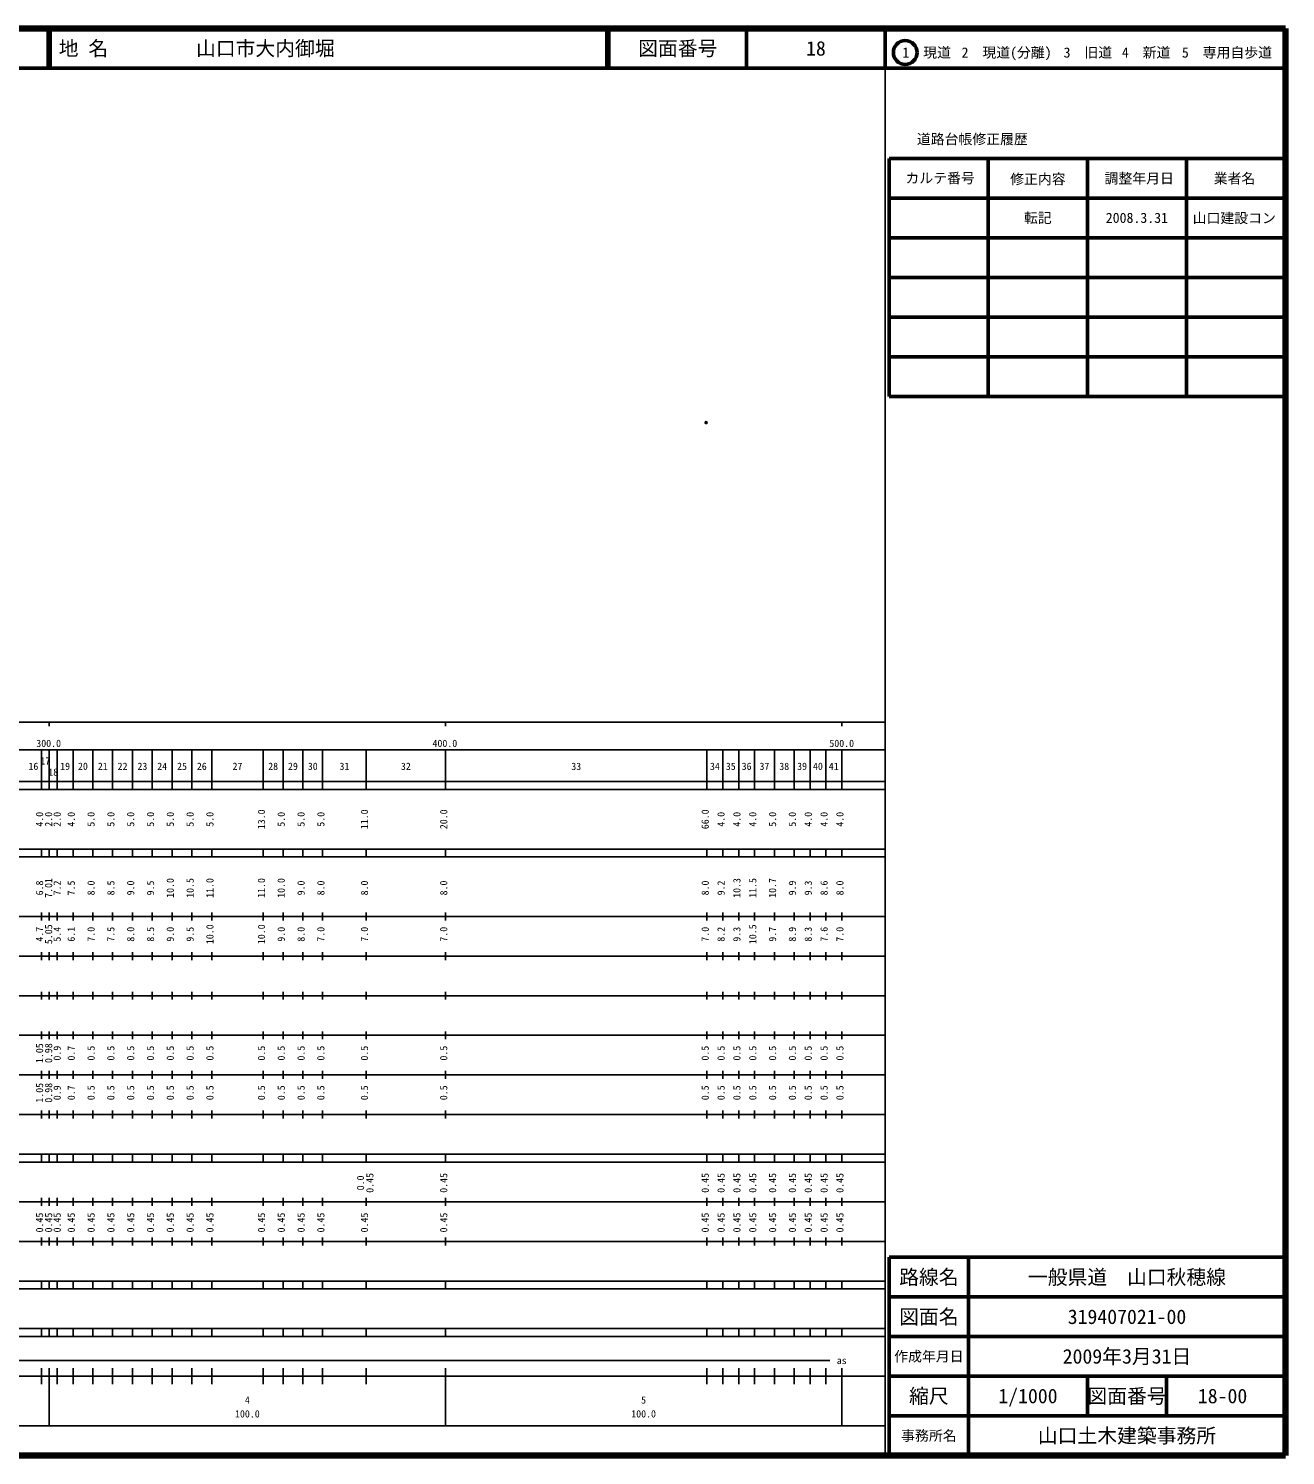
# Model space of a CAD drawing. Units: millimetres on the paper. Extents: x 40 to 680, y 20 to 380.
# Drawn here: x 362.8 to 680, y 20 to 380 of the extents above; entities that cross this region are included whole.
import ezdxf
from ezdxf.enums import TextEntityAlignment as Align

# ---------------------------------------------------------------- set-up
doc = ezdxf.new("R2010")
doc.units = ezdxf.units.MM
doc.header["$PDMODE"] = 32
doc.header["$PDSIZE"] = 0.5
doc.layers.add('M-OTRS', color=6, linetype='Continuous')
doc.layers.add('M-TTL-TXT', color=7, linetype='Continuous')
for name, color, linetype, lineweight in [('M-TTL', 2, 'Continuous', 140), ('M-TTL-BAND', 7, 'Continuous', 25), ('M-TTL-FRAM', 2, 'Continuous', 50), ('M-TTL-LINE', 7, 'Continuous', 50)]:
    doc.layers.add(name, color=color, linetype=linetype, lineweight=lineweight)
doc.styles.add('ＭＳ ゴシック', font='')
doc.styles.get('ＭＳ ゴシック').set_extended_font_data('MS Gothic')

msp = doc.modelspace()

# ---------------------------------------------------------------- linework, layer by layer
at = {"layer": 'M-OTRS'}
msp.add_point((533.778, 280.568), dxfattribs=at)
at = {"layer": 'M-TTL'}
for p, q in [((680, 380), (40, 380)), ((680, 20), (680, 380)), ((40, 20), (680, 20))]:
    msp.add_line(p, q, dxfattribs=at)
at = {"layer": 'M-TTL-BAND'}
for p, q in [((579, 20), (579, 370)), ((40, 205), (579, 205)), ((368, 205), (368, 204)), ((468, 205), (468, 204)), ((568, 205), (568, 204)), ((68, 198), (579, 198)), ((366, 188), (366, 198)), ((368, 188), (368, 198)), ((370, 188), (370, 198)), ((374, 188), (374, 198)), ((379, 188), (379, 198)), ((384, 188), (384, 198)), ((389, 188), (389, 198)), ((394, 188), (394, 198)), ((399, 188), (399, 198)), ((404, 188), (404, 198)), ((409, 188), (409, 198)), ((422, 188), (422, 198)), ((427, 188), (427, 198)), ((432, 188), (432, 198)), ((437, 188), (437, 198)), ((448, 188), (448, 198)), ((468, 188), (468, 198)), ((534, 188), (534, 198)), ((538, 188), (538, 198)), ((542, 188), (542, 198)), ((546, 188), (546, 198)), ((551, 188), (551, 198)), ((556, 188), (556, 198)), ((560, 188), (560, 198)), ((564, 188), (564, 198)), ((568, 188), (568, 198)), ((40, 190), (579, 190)), ((40, 188), (579, 188)), ((40, 173), (579, 173)), ((366, 171), (366, 173)), ((368, 171), (368, 173)), ((370, 171), (370, 173)), ((374, 171), (374, 173)), ((379, 171), (379, 173)), ((384, 171), (384, 173)), ((389, 171), (389, 173)), ((394, 171), (394, 173)), ((399, 171), (399, 173)), ((404, 171), (404, 173)), ((409, 171), (409, 173)), ((422, 171), (422, 173)), ((427, 171), (427, 173)), ((432, 171), (432, 173)), ((437, 171), (437, 173)), ((448, 171), (448, 173)), ((468, 171), (468, 173)), ((534, 171), (534, 173)), ((538, 171), (538, 173)), ((542, 171), (542, 173)), ((546, 171), (546, 173)), ((551, 171), (551, 173)), ((556, 171), (556, 173)), ((560, 171), (560, 173)), ((564, 171), (564, 173)), ((568, 171), (568, 173)), ((40, 171), (579, 171)), ((40, 156), (579, 156)), ((366, 155), (366, 157)), ((368, 155), (368, 157)), ((370, 155), (370, 157)), ((374, 155), (374, 157)), ((379, 155), (379, 157)), ((384, 155), (384, 157)), ((389, 155), (389, 157)), ((394, 155), (394, 157)), ((399, 155), (399, 157)), ((404, 155), (404, 157)), ((409, 155), (409, 157)), ((422, 155), (422, 157)), ((427, 155), (427, 157)), ((432, 155), (432, 157)), ((437, 155), (437, 157)), ((448, 155), (448, 157)), ((468, 155), (468, 157)), ((534, 155), (534, 157)), ((538, 155), (538, 157)), ((542, 155), (542, 157)), ((546, 155), (546, 157)), ((551, 155), (551, 157)), ((556, 155), (556, 157)), ((560, 155), (560, 157)), ((564, 155), (564, 157)), ((568, 155), (568, 157)), ((46, 146), (579, 146)), ((366, 145), (366, 147)), ((368, 145), (368, 147)), ((370, 145), (370, 147)), ((374, 145), (374, 147)), ((379, 145), (379, 147)), ((384, 145), (384, 147)), ((389, 145), (389, 147)), ((394, 145), (394, 147)), ((399, 145), (399, 147)), ((404, 145), (404, 147)), ((409, 145), (409, 147)), ((422, 145), (422, 147)), ((427, 145), (427, 147)), ((432, 145), (432, 147)), ((437, 145), (437, 147)), ((448, 145), (448, 147)), ((468, 145), (468, 147)), ((534, 145), (534, 147)), ((538, 145), (538, 147)), ((542, 145), (542, 147)), ((546, 145), (546, 147)), ((551, 145), (551, 147)), ((556, 145), (556, 147)), ((560, 145), (560, 147)), ((564, 145), (564, 147)), ((568, 145), (568, 147)), ((366, 135), (366, 137)), ((368, 135), (368, 137)), ((370, 135), (370, 137)), ((374, 135), (374, 137)), ((379, 135), (379, 137)), ((384, 135), (384, 137)), ((389, 135), (389, 137)), ((394, 135), (394, 137)), ((399, 135), (399, 137)), ((404, 135), (404, 137)), ((409, 135), (409, 137)), ((422, 135), (422, 137)), ((427, 135), (427, 137)), ((432, 135), (432, 137)), ((437, 135), (437, 137)), ((448, 135), (448, 137)), ((468, 135), (468, 137)), ((534, 135), (534, 137)), ((538, 135), (538, 137)), ((542, 135), (542, 137)), ((546, 135), (546, 137)), ((551, 135), (551, 137)), ((556, 135), (556, 137)), ((560, 135), (560, 137)), ((564, 135), (564, 137)), ((568, 135), (568, 137)), ((52, 136), (579, 136)), ((46, 126), (579, 126)), ((366, 125), (366, 127)), ((368, 125), (368, 127)), ((370, 125), (370, 127)), ((374, 125), (374, 127)), ((379, 125), (379, 127)), ((384, 125), (384, 127)), ((389, 125), (389, 127)), ((394, 125), (394, 127)), ((399, 125), (399, 127)), ((404, 125), (404, 127)), ((409, 125), (409, 127)), ((422, 125), (422, 127)), ((427, 125), (427, 127)), ((432, 125), (432, 127)), ((437, 125), (437, 127)), ((448, 125), (448, 127)), ((468, 125), (468, 127)), ((534, 125), (534, 127)), ((538, 125), (538, 127)), ((542, 125), (542, 127)), ((546, 125), (546, 127)), ((551, 125), (551, 127)), ((556, 125), (556, 127)), ((560, 125), (560, 127)), ((564, 125), (564, 127)), ((568, 125), (568, 127)), ((52, 116), (579, 116)), ((366, 115), (366, 117)), ((368, 115), (368, 117)), ((370, 115), (370, 117)), ((374, 115), (374, 117)), ((379, 115), (379, 117)), ((384, 115), (384, 117)), ((389, 115), (389, 117)), ((394, 115), (394, 117)), ((399, 115), (399, 117)), ((404, 115), (404, 117)), ((409, 115), (409, 117)), ((422, 115), (422, 117)), ((427, 115), (427, 117)), ((432, 115), (432, 117)), ((437, 115), (437, 117)), ((448, 115), (448, 117)), ((468, 115), (468, 117)), ((534, 115), (534, 117)), ((538, 115), (538, 117)), ((542, 115), (542, 117)), ((546, 115), (546, 117)), ((551, 115), (551, 117)), ((556, 115), (556, 117)), ((560, 115), (560, 117)), ((564, 115), (564, 117)), ((568, 115), (568, 117)), ((46, 106), (579, 106)), ((366, 105), (366, 107)), ((368, 105), (368, 107)), ((370, 105), (370, 107)), ((374, 105), (374, 107)), ((379, 105), (379, 107)), ((384, 105), (384, 107)), ((389, 105), (389, 107)), ((394, 105), (394, 107)), ((399, 105), (399, 107)), ((404, 105), (404, 107)), ((409, 105), (409, 107)), ((422, 105), (422, 107)), ((427, 105), (427, 107)), ((432, 105), (432, 107)), ((437, 105), (437, 107)), ((448, 105), (448, 107)), ((468, 105), (468, 107)), ((534, 105), (534, 107)), ((538, 105), (538, 107)), ((542, 105), (542, 107)), ((546, 105), (546, 107)), ((551, 105), (551, 107)), ((556, 105), (556, 107)), ((560, 105), (560, 107)), ((564, 105), (564, 107)), ((568, 105), (568, 107)), ((40, 96), (579, 96)), ((40, 94), (579, 94)), ((366, 94), (366, 96)), ((368, 94), (368, 96)), ((370, 94), (370, 96)), ((374, 94), (374, 96)), ((379, 94), (379, 96)), ((384, 94), (384, 96)), ((389, 94), (389, 96)), ((394, 94), (394, 96)), ((399, 94), (399, 96)), ((404, 94), (404, 96)), ((409, 94), (409, 96)), ((422, 94), (422, 96)), ((427, 94), (427, 96)), ((432, 94), (432, 96)), ((437, 94), (437, 96)), ((448, 94), (448, 96)), ((468, 94), (468, 96)), ((534, 94), (534, 96)), ((538, 94), (538, 96)), ((542, 94), (542, 96)), ((546, 94), (546, 96)), ((551, 94), (551, 96)), ((556, 94), (556, 96)), ((560, 94), (560, 96)), ((564, 94), (564, 96)), ((568, 94), (568, 96)), ((49, 84), (579, 84)), ((366, 83), (366, 85)), ((368, 83), (368, 85)), ((370, 83), (370, 85)), ((374, 83), (374, 85)), ((379, 83), (379, 85)), ((384, 83), (384, 85)), ((389, 83), (389, 85)), ((394, 83), (394, 85)), ((399, 83), (399, 85)), ((404, 83), (404, 85)), ((409, 83), (409, 85)), ((422, 83), (422, 85)), ((427, 83), (427, 85)), ((432, 83), (432, 85)), ((437, 83), (437, 85)), ((448, 83), (448, 85)), ((468, 83), (468, 85)), ((534, 83), (534, 85)), ((538, 83), (538, 85)), ((542, 83), (542, 85)), ((546, 83), (546, 85)), ((551, 83), (551, 85)), ((556, 83), (556, 85)), ((560, 83), (560, 85)), ((564, 83), (564, 85)), ((568, 83), (568, 85)), ((40, 74), (579, 74)), ((366, 73), (366, 75)), ((368, 73), (368, 75)), ((370, 73), (370, 75)), ((374, 73), (374, 75)), ((379, 73), (379, 75)), ((384, 73), (384, 75)), ((389, 73), (389, 75)), ((394, 73), (394, 75)), ((399, 73), (399, 75)), ((404, 73), (404, 75)), ((409, 73), (409, 75)), ((422, 73), (422, 75)), ((427, 73), (427, 75)), ((432, 73), (432, 75)), ((437, 73), (437, 75)), ((448, 73), (448, 75)), ((468, 73), (468, 75)), ((534, 73), (534, 75)), ((538, 73), (538, 75)), ((542, 73), (542, 75)), ((546, 73), (546, 75)), ((551, 73), (551, 75)), ((556, 73), (556, 75)), ((560, 73), (560, 75)), ((564, 73), (564, 75)), ((568, 73), (568, 75)), ((40, 64), (579, 64)), ((40, 62), (579, 62)), ((366, 62), (366, 64)), ((368, 62), (368, 64)), ((370, 62), (370, 64)), ((374, 62), (374, 64)), ((379, 62), (379, 64)), ((384, 62), (384, 64)), ((389, 62), (389, 64)), ((394, 62), (394, 64)), ((399, 62), (399, 64)), ((404, 62), (404, 64)), ((409, 62), (409, 64)), ((422, 62), (422, 64)), ((427, 62), (427, 64)), ((432, 62), (432, 64)), ((437, 62), (437, 64)), ((448, 62), (448, 64)), ((468, 62), (468, 64)), ((534, 62), (534, 64)), ((538, 62), (538, 64)), ((542, 62), (542, 64)), ((546, 62), (546, 64)), ((551, 62), (551, 64)), ((556, 62), (556, 64)), ((560, 62), (560, 64)), ((564, 62), (564, 64)), ((568, 62), (568, 64)), ((40, 52), (579, 52)), ((366, 50), (366, 52)), ((368, 50), (368, 52)), ((370, 50), (370, 52)), ((374, 50), (374, 52)), ((379, 50), (379, 52)), ((384, 50), (384, 52)), ((389, 50), (389, 52)), ((394, 50), (394, 52)), ((399, 50), (399, 52)), ((404, 50), (404, 52)), ((409, 50), (409, 52)), ((422, 50), (422, 52)), ((427, 50), (427, 52)), ((432, 50), (432, 52)), ((437, 50), (437, 52)), ((448, 50), (448, 52)), ((468, 50), (468, 52)), ((534, 50), (534, 52)), ((538, 50), (538, 52)), ((542, 50), (542, 52)), ((546, 50), (546, 52)), ((551, 50), (551, 52)), ((556, 50), (556, 52)), ((560, 50), (560, 52)), ((564, 50), (564, 52)), ((568, 50), (568, 52)), ((40, 50), (579, 50)), ((71, 44), (565, 44)), ((40, 40), (579, 40)), ((366, 38), (366, 42)), ((368, 27.5), (368, 42)), ((370, 38), (370, 42)), ((374, 38), (374, 42)), ((379, 38), (379, 42)), ((384, 38), (384, 42)), ((389, 38), (389, 42)), ((394, 38), (394, 42)), ((399, 38), (399, 42)), ((404, 38), (404, 42)), ((409, 38), (409, 42)), ((422, 38), (422, 42)), ((427, 38), (427, 42)), ((432, 38), (432, 42)), ((437, 38), (437, 42)), ((448, 38), (448, 42)), ((468, 27.5), (468, 42)), ((534, 38), (534, 42)), ((538, 38), (538, 42)), ((542, 38), (542, 42)), ((546, 38), (546, 42)), ((551, 38), (551, 42)), ((556, 38), (556, 42)), ((560, 38), (560, 42)), ((564, 38), (564, 42)), ((568, 27.5), (568, 42)), ((68, 27.5), (579, 27.5))]:
    msp.add_line(p, q, dxfattribs=at)
at = {"layer": 'M-TTL-FRAM'}
for p, q in [((580, 347.197), (580, 287.197)), ((580, 347.197), (680, 347.197)), ((580, 287.197), (680, 287.197)), ((680, 70), (580, 70)), ((580, 70), (580, 20))]:
    msp.add_line(p, q, dxfattribs=at)
at = {"layer": 'M-TTL-LINE'}
for p, q in [((367.75, 380), (367.75, 370)), ((368.25, 380), (368.25, 370)), ((508.747, 380), (508.747, 370)), ((509.247, 380), (509.247, 370)), ((543.997, 380), (543.997, 370)), ((579, 380), (579, 370)), ((40, 370), (680, 370)), ((605, 347.197), (605, 287.197)), ((630, 347.197), (630, 287.197)), ((655, 347.197), (655, 287.197)), ((580, 337.197), (680, 337.197)), ((580, 327.197), (680, 327.197)), ((580, 317.197), (680, 317.197)), ((580, 307.197), (680, 307.197)), ((580, 297.197), (680, 297.197)), ((600, 70), (600, 20)), ((680, 60), (580, 60)), ((680, 50), (580, 50)), ((680, 40), (580, 40)), ((630, 40), (630, 30)), ((650, 40), (650, 30)), ((680, 30), (580, 30))]:
    msp.add_line(p, q, dxfattribs=at)
msp.add_circle((584.031, 373.958), 3, dxfattribs=at)

# ---------------------------------------------------------------- texts
at = {"layer": 'M-TTL-BAND', "style": 'ＭＳ ゴシック'}
for s, p in [('300.0', (367.844, 198.195)), ('400.0', (467.844, 198.195)), ('500.0', (568, 198.195)), ('16', (364, 192.405)), ('17', (367, 193.772)), ('19', (372, 192.405)), ('20', (376.5, 192.405)), ('21', (381.5, 192.405)), ('22', (386.5, 192.405)), ('23', (391.5, 192.405)), ('24', (396.5, 192.405)), ('25', (401.5, 192.405)), ('26', (406.5, 192.405)), ('27', (415.5, 192.405)), ('28', (424.5, 192.405)), ('29', (429.5, 192.405)), ('30', (434.5, 192.405)), ('31', (442.5, 192.405)), ('32', (458, 192.405)), ('33', (501, 192.405)), ('34', (536, 192.405)), ('35', (540, 192.405)), ('36', (544, 192.405)), ('37', (548.5, 192.405)), ('38', (553.5, 192.405)), ('39', (558, 192.405)), ('40', (562, 192.405)), ('41', (566, 192.405)), ('18', (369, 190.934)), ('as', (568, 42.5)), ('4', (418, 32.523)), ('5', (518, 32.523)), ('100.0', (418, 29.033)), ('100.0', (518, 29.033))]:
    msp.add_text(s, height=1.833, dxfattribs=at).set_placement(p, align=Align.BOTTOM_CENTER)
for s, p in [('4.0', (367, 180.5)), ('2.0', (369.286, 180.5)), ('2.0', (371.448, 180.5)), ('4.0', (375, 180.5)), ('5.0', (380, 180.5)), ('5.0', (385, 180.5)), ('5.0', (390, 180.5)), ('5.0', (395, 180.5)), ('5.0', (400, 180.5)), ('5.0', (405, 180.5)), ('5.0', (410, 180.5)), ('13.0', (423, 180.5)), ('5.0', (428, 180.5)), ('5.0', (433, 180.5)), ('5.0', (438, 180.5)), ('11.0', (449, 180.5)), ('20.0', (469, 180.5)), ('66.0', (535, 180.5)), ('4.0', (539, 180.5)), ('4.0', (543, 180.5)), ('4.0', (547, 180.5)), ('5.0', (552, 180.5)), ('5.0', (557, 180.5)), ('4.0', (561, 180.5)), ('4.0', (565, 180.5)), ('4.0', (569, 180.5)), ('6.8', (367, 163.174)), ('7.01', (369.286, 163.174)), ('7.2', (371.448, 163.174)), ('7.5', (375, 163.174)), ('8.0', (380, 163.174)), ('8.5', (385, 163.174)), ('9.0', (390, 163.174)), ('9.5', (395, 163.174)), ('10.0', (400, 163.174)), ('10.5', (405, 163.174)), ('11.0', (410, 163.174)), ('11.0', (423, 163.174)), ('10.0', (428, 163.174)), ('9.0', (433, 163.174)), ('8.0', (438, 163.174)), ('8.0', (449, 163.174)), ('8.0', (469, 163.174)), ('8.0', (535, 163.174)), ('9.2', (539, 163.174)), ('10.3', (543, 163.174)), ('11.5', (547, 163.174)), ('10.7', (552, 163.174)), ('9.9', (557, 163.174)), ('9.3', (561, 163.174)), ('8.6', (565, 163.174)), ('8.0', (569, 163.174)), ('4.7', (367, 151.5)), ('5.05', (369.286, 151.5)), ('5.4', (371.448, 151.5)), ('6.1', (375, 151.5)), ('7.0', (380, 151.5)), ('7.5', (385, 151.5)), ('8.0', (390, 151.5)), ('8.5', (395, 151.5)), ('9.0', (400, 151.5)), ('9.5', (405, 151.5)), ('10.0', (410, 151.5)), ('10.0', (423, 151.5)), ('9.0', (428, 151.5)), ('8.0', (433, 151.5)), ('7.0', (438, 151.5)), ('7.0', (449, 151.5)), ('7.0', (469, 151.5)), ('7.0', (535, 151.5)), ('8.2', (539, 151.5)), ('9.3', (543, 151.5)), ('10.5', (547, 151.5)), ('9.7', (552, 151.5)), ('8.9', (557, 151.5)), ('8.3', (561, 151.5)), ('7.6', (565, 151.5)), ('7.0', (569, 151.5)), ('1.05', (367, 121.5)), ('0.98', (369.286, 121.5)), ('0.9', (371.448, 121.5)), ('0.7', (375, 121.5)), ('0.5', (380, 121.5)), ('0.5', (385, 121.5)), ('0.5', (390, 121.5)), ('0.5', (395, 121.5)), ('0.5', (400, 121.5)), ('0.5', (405, 121.5)), ('0.5', (410, 121.5)), ('0.5', (423, 121.5)), ('0.5', (428, 121.5)), ('0.5', (433, 121.5)), ('0.5', (438, 121.5)), ('0.5', (449, 121.5)), ('0.5', (469, 121.5)), ('0.5', (535, 121.5)), ('0.5', (539, 121.5)), ('0.5', (543, 121.5)), ('0.5', (547, 121.5)), ('0.5', (552, 121.5)), ('0.5', (557, 121.5)), ('0.5', (561, 121.5)), ('0.5', (565, 121.5)), ('0.5', (569, 121.5)), ('1.05', (367, 111.5)), ('0.98', (369.286, 111.5)), ('0.9', (371.448, 111.5)), ('0.7', (375, 111.5)), ('0.5', (380, 111.5)), ('0.5', (385, 111.5)), ('0.5', (390, 111.5)), ('0.5', (395, 111.5)), ('0.5', (400, 111.5)), ('0.5', (405, 111.5)), ('0.5', (410, 111.5)), ('0.5', (423, 111.5)), ('0.5', (428, 111.5)), ('0.5', (433, 111.5)), ('0.5', (438, 111.5)), ('0.5', (449, 111.5)), ('0.5', (469, 111.5)), ('0.5', (535, 111.5)), ('0.5', (539, 111.5)), ('0.5', (543, 111.5)), ('0.5', (547, 111.5)), ('0.5', (552, 111.5)), ('0.5', (557, 111.5)), ('0.5', (561, 111.5)), ('0.5', (565, 111.5)), ('0.5', (569, 111.5)), ('0.0', (448, 88.764)), ('0.45', (450.37, 88.764)), ('0.45', (469, 88.764)), ('0.45', (535, 88.764)), ('0.45', (539, 88.764)), ('0.45', (543, 88.764)), ('0.45', (547, 88.764)), ('0.45', (552, 88.764)), ('0.45', (557, 88.764)), ('0.45', (561, 88.764)), ('0.45', (565, 88.764)), ('0.45', (569, 88.764)), ('0.45', (367, 78.764)), ('0.45', (369.286, 78.764)), ('0.45', (371.448, 78.764)), ('0.45', (375, 78.764)), ('0.45', (380, 78.764)), ('0.45', (385, 78.764)), ('0.45', (390, 78.764)), ('0.45', (395, 78.764)), ('0.45', (400, 78.764)), ('0.45', (405, 78.764)), ('0.45', (410, 78.764)), ('0.45', (423, 78.764)), ('0.45', (428, 78.764)), ('0.45', (433, 78.764)), ('0.45', (438, 78.764)), ('0.45', (449, 78.764)), ('0.45', (469, 78.764)), ('0.45', (535, 78.764)), ('0.45', (539, 78.764)), ('0.45', (543, 78.764)), ('0.45', (547, 78.764)), ('0.45', (552, 78.764)), ('0.45', (557, 78.764)), ('0.45', (561, 78.764)), ('0.45', (565, 78.764)), ('0.45', (569, 78.764))]:
    msp.add_text(s, height=1.833, rotation=90, dxfattribs=at).set_placement(p, align=Align.BOTTOM_CENTER)
at = {"layer": 'M-TTL-TXT', "style": 'ＭＳ ゴシック'}
for s, p in [('地 名', (370.38, 375)), ('山口市大内御堀', (405.024, 375))]:
    msp.add_text(s, height=3.666, dxfattribs=at).set_placement(p, align=Align.MIDDLE_LEFT)
for s, height, p in [('図面番号', 3.666, (526.622, 375)), ('18', 3.666, (561.497, 375)), ('1\u3000現道', 2.566, (589.448, 373.958)), ('2\u3000現道(分離)', 2.566, (609.619, 373.958)), ('3\u3000旧道', 2.566, (630.121, 373.958)), ('4\u3000新道', 2.566, (644.824, 373.958)), ('5\u3000専用自歩道', 2.566, (665.228, 373.958)), ('道路台帳修正履歴', 2.566, (600.968, 352.113)), ('カルテ番号', 2.566, (592.839, 342.277)), ('修正内容', 2.566, (617.509, 342.023)), ('調整年月日', 2.566, (643.089, 342.197)), ('業者名', 2.566, (667.134, 342.197)), ('転記', 2.566, (617.5, 332.245)), ('2008.3.31', 2.566, (642.5, 332.245)), ('山口建設コン', 2.566, (667.077, 332.189)), ('路線名', 3.666, (590, 65)), ('路線名', 3.666, (590, 65)), ('一般県道\u3000山口秋穂線', 3.666, (640, 65)), ('図面名', 3.666, (590, 55)), ('図面名', 3.666, (590, 55)), ('319407021-00', 3.666, (640, 55)), ('2009年3月31日', 3.666, (640, 45)), ('作成年月日', 2.566, (590, 45)), ('作成年月日', 2.566, (590, 45)), ('縮尺', 3.666, (590, 35)), ('縮尺', 3.666, (590, 35)), ('1/1000', 3.666, (615, 35)), ('図面番号', 3.666, (640, 35)), ('図面番号', 3.666, (640, 35)), ('18-00', 3.666, (664.125, 35)), ('事務所名', 2.566, (590, 25)), ('事務所名', 2.566, (590, 25)), ('山口土木建築事務所', 3.666, (640, 25))]:
    msp.add_text(s, height=height, dxfattribs=at).set_placement(p, align=Align.MIDDLE_CENTER)

doc.saveas('drawing.dxf')
